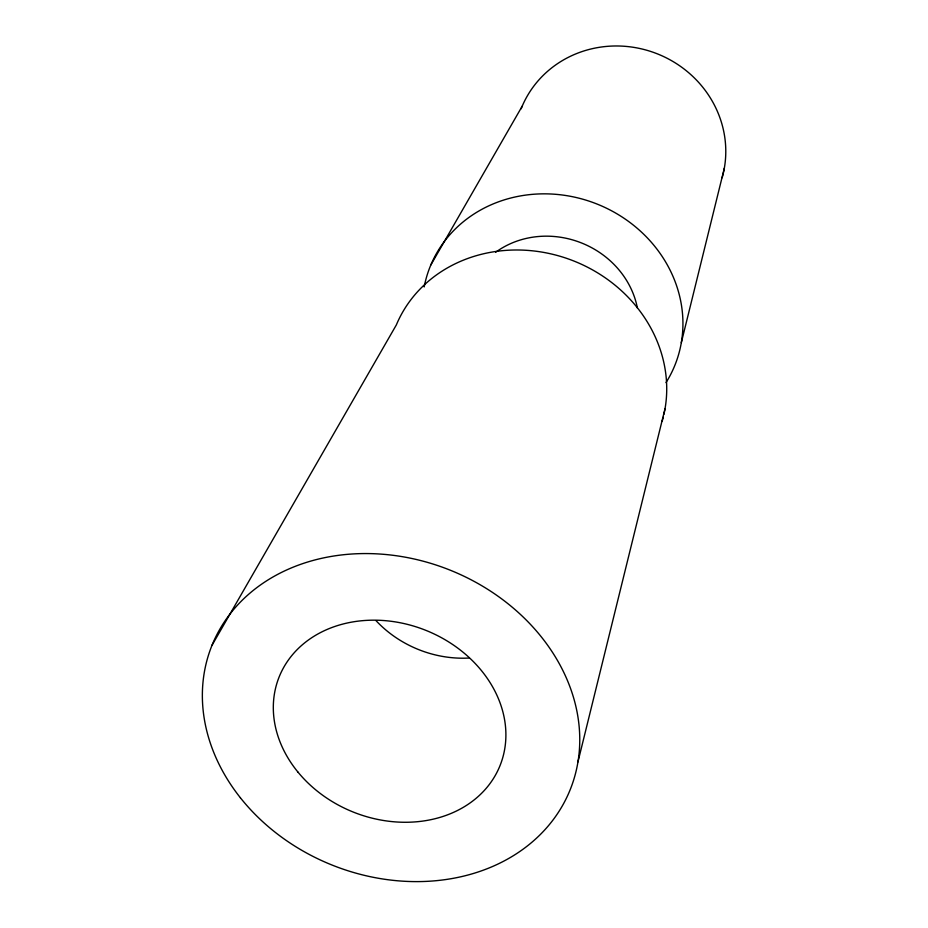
<?xml version="1.0" encoding="UTF-8"?>
<svg xmlns="http://www.w3.org/2000/svg" width="928" height="928" viewBox="0 0 928 928"><rect width="100%" height="100%" fill="white"/><g stroke="black" fill="none" stroke-linecap="round" stroke-linejoin="round"><path stroke-width="1.39" d="M577.947 761.923L665.051 408.645M681.303 342.71L724.339 168.2M212.025 645.262L396.337 324.939A141.566 127.136 21.9 0 1 565.651 258.019A141.566 127.136 21.9 0 1 663.926 414.329M430.812 265.014L522.186 106.221M495.645 252.277A87.928 80.191 21.9 0 1 581.148 242.811A87.928 80.191 21.9 0 1 637.397 308.05M521.13 108.785A106.395 101.036 21.9 0 1 652.361 52.003A106.395 101.036 21.9 0 1 722.158 177.724M424.177 286.926A131.938 120.338 21.9 0 1 596.716 203.916A131.938 120.338 21.9 0 1 666.002 382.626M663.253 417.171A141.566 127.136 21.9 0 1 662.116 421.393M469.034 658.033A104.551 89.564 21.9 0 1 375.991 620.623M240.41 797.802A193.094 158.827 21.9 0 0 564.792 801.386A193.094 158.827 21.9 0 0 367.975 553.575A193.094 158.827 21.9 0 0 240.41 797.802M297.842 771.957A119.016 97.846 21.9 0 0 497.362 771.539A119.016 97.846 21.9 0 0 373.601 620.171A119.016 97.846 21.9 0 0 297.842 771.957"/></g></svg>
